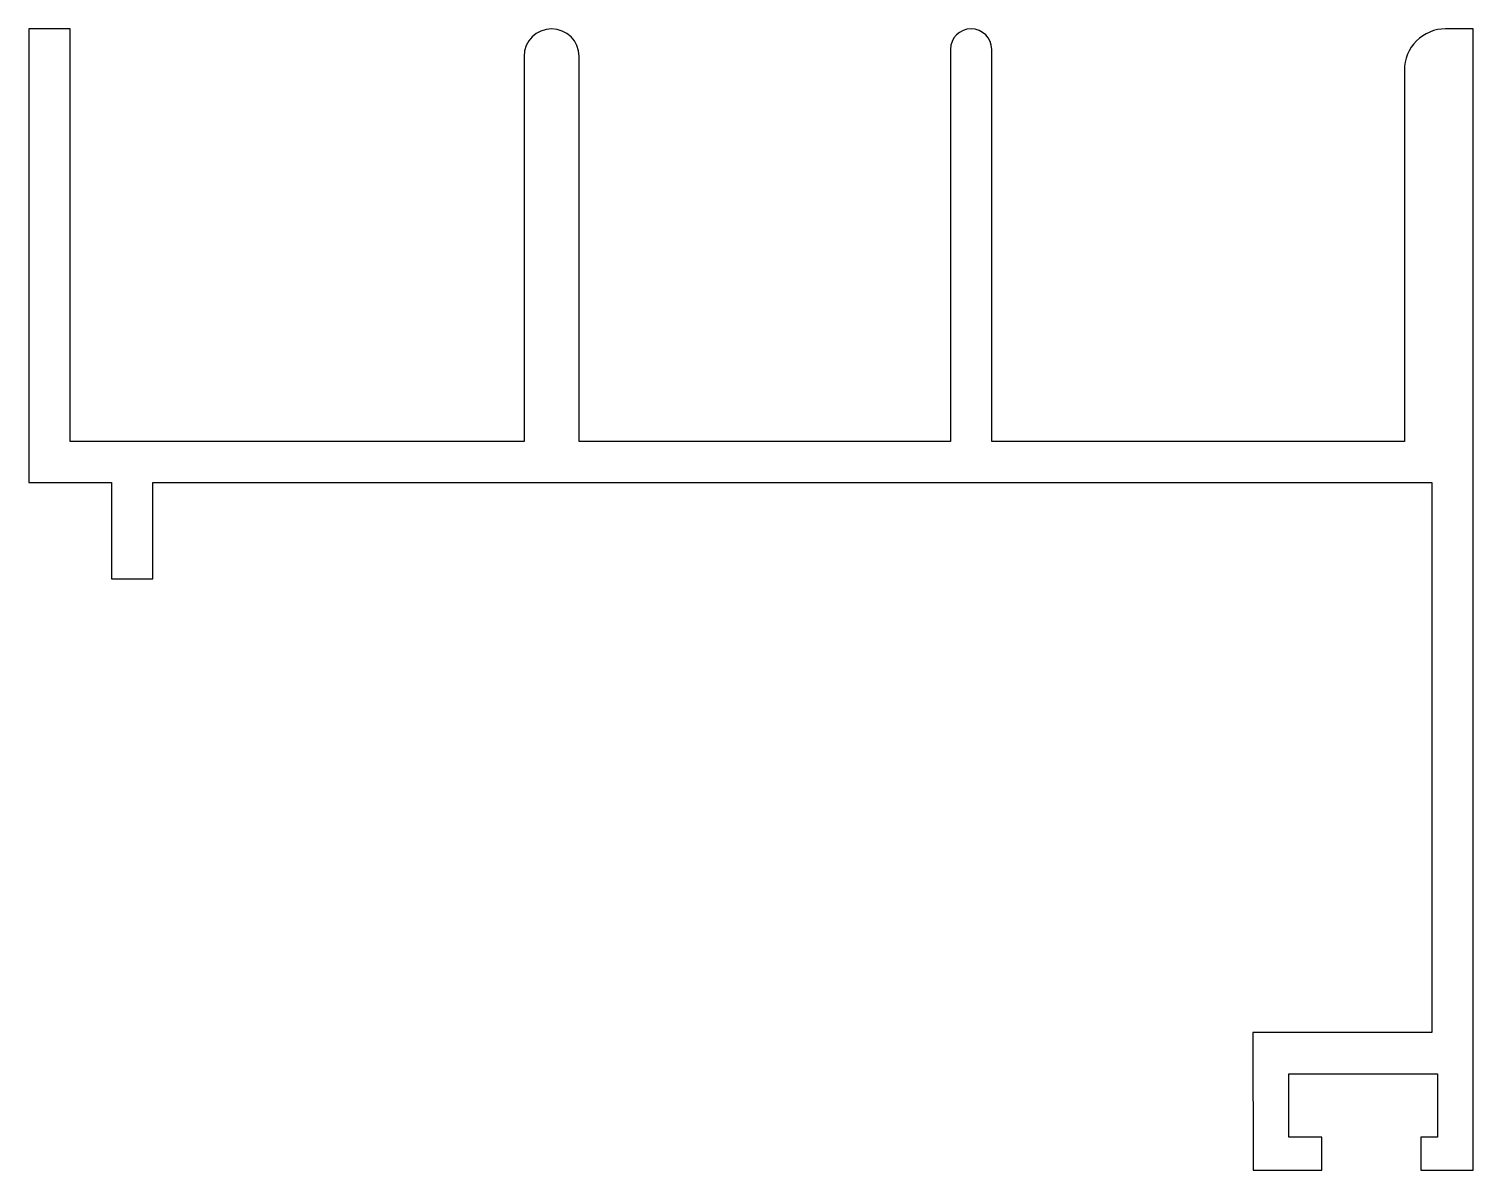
# Model space of a CAD drawing. Extents: x 222.6 to 275.1, y 229.3 to 270.8.
import ezdxf

# ---------------------------------------------------------------- set-up
doc = ezdxf.new("R2010")
doc.units = 0
doc.layers.add('ANA', color=220, linetype='CONTINUOUS')

msp = doc.modelspace()

# ---------------------------------------------------------------- linework, layer by layer
at = {"layer": 'ANA'}
msp.add_lwpolyline([(222.613, 254.258), (225.613, 254.258), (225.613, 250.758), (227.113, 250.758), (227.113, 254.258), (273.613, 254.258), (273.613, 234.258), (267.109, 234.258), (267.113, 229.258), (269.613, 229.258), (269.613, 230.458), (268.413, 230.458), (268.413, 232.758), (273.813, 232.758), (273.813, 230.458), (273.213, 230.458), (273.213, 229.258), (275.113, 229.258), (275.113, 270.758), (274.113, 270.758, 0.414214), (272.613, 269.258), (272.613, 255.758), (257.613, 255.758), (257.613, 270.008, 1), (256.113, 270.008), (256.113, 255.758), (242.613, 255.758), (242.613, 269.758, 1), (240.613, 269.758), (240.613, 255.758), (224.113, 255.758), (224.113, 270.758), (222.613, 270.758)], format="xyb", close=True, dxfattribs=at)

doc.saveas('drawing.dxf')
